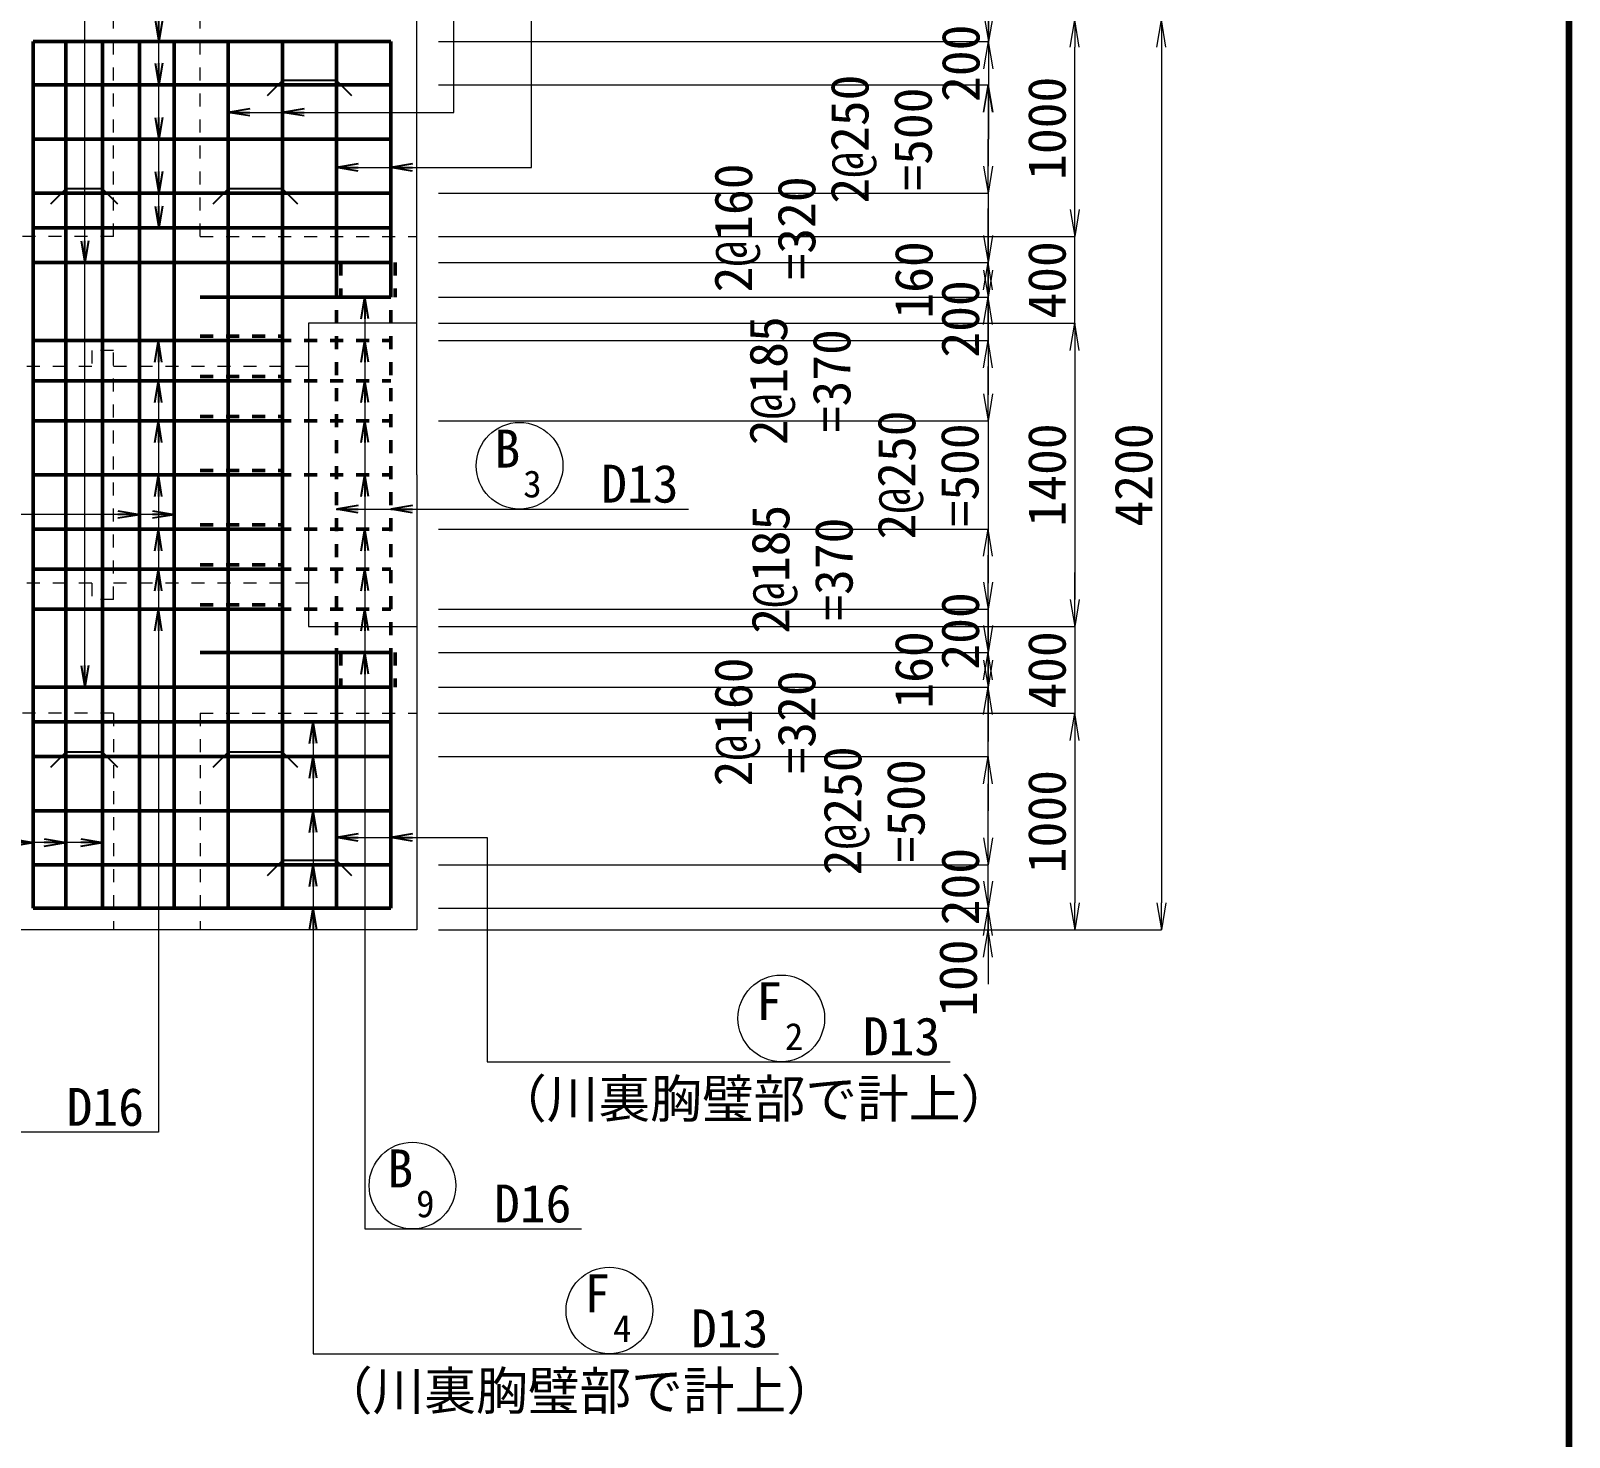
# Model space of a CAD drawing. Header units: millimetres. Extents: x 169470 to 758170, y -17820 to 11880.
# Drawn here: x 539794 to 546895, y -12653 to -6162 of the extents above; entities that cross this region are included whole.
import ezdxf
from ezdxf.enums import TextEntityAlignment as Align

# ---------------------------------------------------------------- set-up
doc = ezdxf.new("R2010")
doc.units = ezdxf.units.MM
doc.header["$LTSCALE"] = 50
doc.header["$PDSIZE"] = 300
doc.linetypes.add('SXF_跳び破線', pattern=[12, 6, -6])
doc.layers.get('Defpoints').update_dxf_attribs({"color": 151})
for name, color, linetype, lineweight in [('D-BGD', 7, 'Continuous', 13), ('D-STR', 1, 'Continuous', 50), ('D-STR-DIM', 7, 'Continuous', 13), ('D-STR-HTXT', 7, 'Continuous', 13), ('D-STR-STR3', 4, 'Continuous', 25), ('D-STR-TXT', 7, 'Continuous', 13), ('D-TTL', 2, 'Continuous', 140)]:
    doc.layers.add(name, color=color, linetype=linetype, lineweight=lineweight)
doc.styles.add('MS ゴシック', font='MS Gothic.ttf')
doc.styles.add('YOKO_GOTHIC', font='MS Gothic.ttf')
doc.dimstyles.new('DIM-50', dxfattribs={"dimscale": 50, "dimtxt": 3.5, "dimasz": 2.5, "dimexe": 0, "dimexo": 2, "dimgap": 0.8, "dimtad": 1, "dimdec": 0, "dimzin": 1, "dimdsep": 46, "dimtxsty": 'MS ゴシック', "dimblk": 'OPEN', "dimcen": 0.1, "dimclrd": 256, "dimclre": 256, "dimclrt": 256, "dimaunit": 1, "dimadec": 3, "dimazin": 0, "dimtfac": 1, "dimtdec": 0, "dimtix": 1, "dimtmove": 2, "dimatfit": 3, "dimldrblk": 'OPEN', "dimfxl": 1, "dimlwd": -1, "dimlwe": -1, "dimarcsym": 2})
doc.dimstyles.new('S50', dxfattribs={"dimscale": 50, "dimtxt": 3.5, "dimasz": 2, "dimexe": 1, "dimexo": 1, "dimgap": 1, "dimtad": 1, "dimdec": 0, "dimzin": 1, "dimdsep": 46, "dimtxsty": 'YOKO_GOTHIC', "dimblk": 'OPEN', "dimcen": 0, "dimclrd": 256, "dimclre": 256, "dimclrt": 256, "dimaunit": 1, "dimadec": 3, "dimazin": 0, "dimtfac": 1, "dimtdec": 0, "dimtix": 1, "dimtmove": 2, "dimatfit": 3, "dimldrblk": 'OPEN', "dimfxl": 1, "dimlwd": -1, "dimlwe": -1, "dimarcsym": 0})

# ---------------------------------------------------------------- blocks, each defined once
blk = doc.blocks.new('_Open')
at = {"color": 0, "linetype": 'ByBlock', "lineweight": -2}
for p, q in [((-1, 0.167), (0, 0)), ((-1, -0.167), (0, 0)), ((0, 0), (-1, 0))]:
    blk.add_line(p, q, dxfattribs=at)
blk = doc.blocks.new('*D373')
at = {"layer": 'D-STR-DIM', "ltscale": 1500, "transparency": 16777216}
for p, q in [((544214.2, -5987.2), (544214.2, -5862.2)), ((541675.1, -6112.2), (544214.2, -6112.2)), ((544214.2, -6112.2), (544214.2, -6212.2)), ((541675.1, -6212.2), (544214.2, -6212.2)), ((544214.2, -6337.2), (544214.2, -6462.2))]:
    blk.add_line(p, q, dxfattribs=at)
at = {"layer": 'Defpoints', "color": 0, "ltscale": 1500, "transparency": 16777216}
for p in [(541575.1, -6112.2), (541575.1, -6212.2), (544214.2, -6212.2)]:
    blk.add_point(p, dxfattribs=at)
at = {"layer": 'D-STR-DIM', "ltscale": 1500, "transparency": 16777216, "xscale": 125, "yscale": 125, "zscale": 125}
for p, rotation in [((544214.2, -6112.2), 270), ((544214.2, -6212.2), 90)]:
    blk.add_blockref('_Open', p, dxfattribs=dict(at, rotation=rotation))
at = {"layer": 'D-STR-DIM', "ltscale": 1500, "transparency": 16777216, "insert": (544076.7, -5861.3), "char_height": 175, "attachment_point": 5, "rotation": 90, "style": 'MS ゴシック'}
blk.add_mtext('100', dxfattribs=at)
blk = doc.blocks.new('*D374')
at = {"layer": 'D-STR-DIM', "ltscale": 1500, "transparency": 16777216}
for p, q in [((544214.2, -6087.2), (544214.2, -5962.2)), ((541675.1, -6212.2), (544214.2, -6212.2)), ((544214.2, -6212.2), (544214.2, -6412.2)), ((541675.1, -6412.2), (544214.2, -6412.2)), ((544214.2, -6537.2), (544214.2, -6662.2))]:
    blk.add_line(p, q, dxfattribs=at)
at = {"layer": 'Defpoints', "color": 0, "ltscale": 1500, "transparency": 16777216}
for p in [(541575.1, -6212.2), (541575.1, -6412.2), (544214.2, -6412.2)]:
    blk.add_point(p, dxfattribs=at)
at = {"layer": 'D-STR-DIM', "ltscale": 1500, "transparency": 16777216, "xscale": 125, "yscale": 125, "zscale": 125}
for p, rotation in [((544214.2, -6212.2), 270), ((544214.2, -6412.2), 90)]:
    blk.add_blockref('_Open', p, dxfattribs=dict(at, rotation=rotation))
at = {"layer": 'D-STR-DIM', "ltscale": 1500, "transparency": 16777216, "insert": (544086.7, -6312.2), "char_height": 175, "attachment_point": 5, "rotation": 90, "style": 'MS ゴシック'}
blk.add_mtext('200', dxfattribs=at)
blk = doc.blocks.new('*D375')
at = {"layer": 'D-STR-DIM', "ltscale": 1500, "transparency": 16777216}
for p, q in [((541675.1, -6412.2), (544212.1, -6412.2)), ((544212.1, -6537.2), (544212.1, -6787.2)), ((541675.1, -6912.2), (544212.1, -6912.2))]:
    blk.add_line(p, q, dxfattribs=at)
at = {"layer": 'Defpoints', "color": 0, "ltscale": 1500, "transparency": 16777216}
for p in [(541575.1, -6412.2), (541575.1, -6912.2), (544212.1, -6912.2)]:
    blk.add_point(p, dxfattribs=at)
at = {"layer": 'D-STR-DIM', "ltscale": 1500, "transparency": 16777216, "xscale": 125, "yscale": 125, "zscale": 125}
for p, rotation in [((544212.1, -6412.2), 90), ((544212.1, -6912.2), 270)]:
    blk.add_blockref('_Open', p, dxfattribs=dict(at, rotation=rotation))
at = {"layer": 'D-STR-DIM', "ltscale": 1500, "transparency": 16777216, "insert": (543720.3, -6662.2), "char_height": 175, "attachment_point": 5, "rotation": 90, "style": 'MS ゴシック'}
blk.add_mtext('2@250\\P=500', dxfattribs=at)
blk = doc.blocks.new('*D376')
at = {"layer": 'D-STR-DIM', "ltscale": 1500, "transparency": 16777216}
for p, q in [((544212.1, -10087.2), (544212.1, -9962.2)), ((541675.1, -10212.2), (544212.1, -10212.2)), ((544212.1, -10312.2), (544212.1, -10212.2)), ((541675.1, -10312.2), (544212.1, -10312.2)), ((544212.1, -10437.2), (544212.1, -10562.2))]:
    blk.add_line(p, q, dxfattribs=at)
at = {"layer": 'Defpoints', "color": 0, "ltscale": 1500, "transparency": 16777216}
for p in [(541575.1, -10212.2), (544212.1, -10212.2), (541575.1, -10312.2)]:
    blk.add_point(p, dxfattribs=at)
at = {"layer": 'D-STR-DIM', "ltscale": 1500, "transparency": 16777216, "xscale": 125, "yscale": 125, "zscale": 125}
for p, rotation in [((544212.1, -10212.2), 270), ((544212.1, -10312.2), 90)]:
    blk.add_blockref('_Open', p, dxfattribs=dict(at, rotation=rotation))
at = {"layer": 'D-STR-DIM', "ltscale": 1500, "transparency": 16777216, "insert": (544074.6, -10534.6), "char_height": 175, "attachment_point": 5, "rotation": 90, "style": 'MS ゴシック'}
blk.add_mtext('100', dxfattribs=at)
blk = doc.blocks.new('*D377')
at = {"layer": 'D-STR-DIM', "ltscale": 1500, "transparency": 16777216}
for p, q in [((544212.1, -9887.2), (544212.1, -9762.2)), ((541675.1, -10012.2), (544212.1, -10012.2)), ((544212.1, -10212.2), (544212.1, -10012.2)), ((541675.1, -10212.2), (544212.1, -10212.2)), ((544212.1, -10337.2), (544212.1, -10462.2))]:
    blk.add_line(p, q, dxfattribs=at)
at = {"layer": 'Defpoints', "color": 0, "ltscale": 1500, "transparency": 16777216}
for p in [(541575.1, -10012.2), (544212.1, -10012.2), (541575.1, -10212.2)]:
    blk.add_point(p, dxfattribs=at)
at = {"layer": 'D-STR-DIM', "ltscale": 1500, "transparency": 16777216, "xscale": 125, "yscale": 125, "zscale": 125}
for p, rotation in [((544212.1, -10012.2), 270), ((544212.1, -10212.2), 90)]:
    blk.add_blockref('_Open', p, dxfattribs=dict(at, rotation=rotation))
at = {"layer": 'D-STR-DIM', "ltscale": 1500, "transparency": 16777216, "insert": (544084.6, -10112.2), "char_height": 175, "attachment_point": 5, "rotation": 90, "style": 'MS ゴシック'}
blk.add_mtext('200', dxfattribs=at)
blk = doc.blocks.new('*D378')
at = {"layer": 'D-STR-DIM', "ltscale": 1500, "transparency": 16777216}
for p, q in [((541675.1, -9512.2), (544212.1, -9512.2)), ((544212.1, -9887.2), (544212.1, -9637.2)), ((541675.1, -10012.2), (544212.1, -10012.2))]:
    blk.add_line(p, q, dxfattribs=at)
at = {"layer": 'Defpoints', "color": 0, "ltscale": 1500, "transparency": 16777216}
for p in [(541575.1, -9512.2), (544212.1, -9512.2), (541575.1, -10012.2)]:
    blk.add_point(p, dxfattribs=at)
at = {"layer": 'D-STR-DIM', "ltscale": 1500, "transparency": 16777216, "xscale": 125, "yscale": 125, "zscale": 125}
for p, rotation in [((544212.1, -9512.2), 90), ((544212.1, -10012.2), 270)]:
    blk.add_blockref('_Open', p, dxfattribs=dict(at, rotation=rotation))
at = {"layer": 'D-STR-DIM', "ltscale": 1500, "transparency": 16777216, "insert": (543687.4, -9762.2), "char_height": 175, "attachment_point": 5, "rotation": 90, "style": 'MS ゴシック'}
blk.add_mtext('2@250\\P=500', dxfattribs=at)
blk = doc.blocks.new('*D379')
at = {"layer": 'D-STR-DIM', "ltscale": 1500, "transparency": 16777216}
for p, q in [((541675.1, -7592.2), (544212.1, -7592.2)), ((544212.1, -7717.2), (544212.1, -7837.2)), ((541675.1, -7962.2), (544212.1, -7962.2))]:
    blk.add_line(p, q, dxfattribs=at)
at = {"layer": 'Defpoints', "color": 0, "ltscale": 1500, "transparency": 16777216}
for p in [(541575.1, -7592.2), (541575.1, -7962.2), (544212.1, -7962.2)]:
    blk.add_point(p, dxfattribs=at)
at = {"layer": 'D-STR-DIM', "ltscale": 1500, "transparency": 16777216, "xscale": 125, "yscale": 125, "zscale": 125}
for p, rotation in [((544212.1, -7592.2), 90), ((544212.1, -7962.2), 270)]:
    blk.add_blockref('_Open', p, dxfattribs=dict(at, rotation=rotation))
at = {"layer": 'D-STR-DIM', "ltscale": 1500, "transparency": 16777216, "insert": (543345.1, -7777.2), "char_height": 175, "attachment_point": 5, "rotation": 90, "style": 'MS ゴシック'}
blk.add_mtext('2@185\\P=370', dxfattribs=at)
blk = doc.blocks.new('*D380')
at = {"layer": 'D-STR-DIM', "ltscale": 1500, "transparency": 16777216}
for p, q in [((544212.1, -7837.2), (544212.1, -7712.2)), ((541675.1, -7962.2), (544212.1, -7962.2)), ((544212.1, -7962.2), (544212.1, -8462.2)), ((541675.1, -8462.2), (544212.1, -8462.2)), ((544212.1, -8587.2), (544212.1, -8712.2))]:
    blk.add_line(p, q, dxfattribs=at)
at = {"layer": 'Defpoints', "color": 0, "ltscale": 1500, "transparency": 16777216}
for p in [(541575.1, -7962.2), (541575.1, -8462.2), (544212.1, -8462.2)]:
    blk.add_point(p, dxfattribs=at)
at = {"layer": 'D-STR-DIM', "ltscale": 1500, "transparency": 16777216, "xscale": 125, "yscale": 125, "zscale": 125}
for p, rotation in [((544212.1, -7962.2), 270), ((544212.1, -8462.2), 90)]:
    blk.add_blockref('_Open', p, dxfattribs=dict(at, rotation=rotation))
at = {"layer": 'D-STR-DIM', "ltscale": 1500, "transparency": 16777216, "insert": (543936.5, -8212.2), "char_height": 175, "attachment_point": 5, "rotation": 90, "style": 'MS ゴシック'}
blk.add_mtext('2@250\\P=500', dxfattribs=at)
blk = doc.blocks.new('*D381')
at = {"layer": 'D-STR-DIM', "ltscale": 1500, "transparency": 16777216}
for p, q in [((541675.1, -8462.2), (544212.1, -8462.2)), ((544212.1, -8587.2), (544212.1, -8707.2)), ((541675.1, -8832.2), (544212.1, -8832.2))]:
    blk.add_line(p, q, dxfattribs=at)
at = {"layer": 'Defpoints', "color": 0, "ltscale": 1500, "transparency": 16777216}
for p in [(541575.1, -8462.2), (541575.1, -8832.2), (544212.1, -8832.2)]:
    blk.add_point(p, dxfattribs=at)
at = {"layer": 'D-STR-DIM', "ltscale": 1500, "transparency": 16777216, "xscale": 125, "yscale": 125, "zscale": 125}
for p, rotation in [((544212.1, -8462.2), 90), ((544212.1, -8832.2), 270)]:
    blk.add_blockref('_Open', p, dxfattribs=dict(at, rotation=rotation))
at = {"layer": 'D-STR-DIM', "ltscale": 1500, "transparency": 16777216, "insert": (543355.2, -8647.2), "char_height": 175, "attachment_point": 5, "rotation": 90, "style": 'MS ゴシック'}
blk.add_mtext('2@185\\P=370', dxfattribs=at)
blk = doc.blocks.new('*D382')
at = {"layer": 'D-STR-DIM', "ltscale": 1500, "transparency": 16777216}
for p, q in [((541675.1, -9312.2), (544612.1, -9312.2)), ((544612.1, -9437.2), (544612.1, -10187.2)), ((541675.1, -10312.2), (544612.1, -10312.2))]:
    blk.add_line(p, q, dxfattribs=at)
at = {"layer": 'Defpoints', "color": 0, "ltscale": 1500, "transparency": 16777216}
for p in [(541575.1, -9312.2), (541575.1, -10312.2), (544612.1, -10312.2)]:
    blk.add_point(p, dxfattribs=at)
at = {"layer": 'D-STR-DIM', "ltscale": 1500, "transparency": 16777216, "xscale": 125, "yscale": 125, "zscale": 125}
for p, rotation in [((544612.1, -9312.2), 90), ((544612.1, -10312.2), 270)]:
    blk.add_blockref('_Open', p, dxfattribs=dict(at, rotation=rotation))
at = {"layer": 'D-STR-DIM', "ltscale": 1500, "transparency": 16777216, "insert": (544484.6, -9812.2), "char_height": 175, "attachment_point": 5, "rotation": 90, "style": 'MS ゴシック'}
blk.add_mtext('1000', dxfattribs=at)
blk = doc.blocks.new('*D383')
at = {"layer": 'D-STR-DIM', "ltscale": 1500, "transparency": 16777216}
for p, q in [((544612.1, -6987.2), (544612.1, -6862.2)), ((541675.1, -7112.2), (544612.1, -7112.2)), ((544612.1, -7512.2), (544612.1, -7112.2)), ((541675.1, -7512.2), (544612.1, -7512.2)), ((544612.1, -7637.2), (544612.1, -7762.2))]:
    blk.add_line(p, q, dxfattribs=at)
at = {"layer": 'Defpoints', "color": 0, "ltscale": 1500, "transparency": 16777216}
for p in [(541575.1, -7112.2), (544612.1, -7112.2), (541575.1, -7512.2)]:
    blk.add_point(p, dxfattribs=at)
at = {"layer": 'D-STR-DIM', "ltscale": 1500, "transparency": 16777216, "xscale": 125, "yscale": 125, "zscale": 125}
for p, rotation in [((544612.1, -7112.2), 270), ((544612.1, -7512.2), 90)]:
    blk.add_blockref('_Open', p, dxfattribs=dict(at, rotation=rotation))
at = {"layer": 'D-STR-DIM', "ltscale": 1500, "transparency": 16777216, "insert": (544484.6, -7312.2), "char_height": 175, "attachment_point": 5, "rotation": 90, "style": 'MS ゴシック'}
blk.add_mtext('400', dxfattribs=at)
blk = doc.blocks.new('*D384')
at = {"layer": 'D-STR-DIM', "ltscale": 1500, "transparency": 16777216}
for p, q in [((541675.1, -6112.2), (544612.1, -6112.2)), ((544612.1, -6987.2), (544612.1, -6237.2)), ((541675.1, -7112.2), (544612.1, -7112.2))]:
    blk.add_line(p, q, dxfattribs=at)
at = {"layer": 'Defpoints', "color": 0, "ltscale": 1500, "transparency": 16777216}
for p in [(541575.1, -6112.2), (544612.1, -6112.2), (541575.1, -7112.2)]:
    blk.add_point(p, dxfattribs=at)
at = {"layer": 'D-STR-DIM', "ltscale": 1500, "transparency": 16777216, "xscale": 125, "yscale": 125, "zscale": 125}
for p, rotation in [((544612.1, -6112.2), 90), ((544612.1, -7112.2), 270)]:
    blk.add_blockref('_Open', p, dxfattribs=dict(at, rotation=rotation))
at = {"layer": 'D-STR-DIM', "ltscale": 1500, "transparency": 16777216, "insert": (544484.6, -6612.2), "char_height": 175, "attachment_point": 5, "rotation": 90, "style": 'MS ゴシック'}
blk.add_mtext('1000', dxfattribs=at)
blk = doc.blocks.new('*D385')
at = {"layer": 'D-STR-DIM', "ltscale": 1500, "transparency": 16777216}
for p, q in [((541675.1, -6112.2), (545012.1, -6112.2)), ((545012.1, -6237.2), (545012.1, -10187.2)), ((541675.1, -10312.2), (545012.1, -10312.2))]:
    blk.add_line(p, q, dxfattribs=at)
at = {"layer": 'Defpoints', "color": 0, "ltscale": 1500, "transparency": 16777216}
for p in [(541575.1, -6112.2), (541575.1, -10312.2), (545012.1, -10312.2)]:
    blk.add_point(p, dxfattribs=at)
at = {"layer": 'D-STR-DIM', "ltscale": 1500, "transparency": 16777216, "xscale": 125, "yscale": 125, "zscale": 125}
for p, rotation in [((545012.1, -6112.2), 90), ((545012.1, -10312.2), 270)]:
    blk.add_blockref('_Open', p, dxfattribs=dict(at, rotation=rotation))
at = {"layer": 'D-STR-DIM', "ltscale": 1500, "transparency": 16777216, "insert": (544884.6, -8212.2), "char_height": 175, "attachment_point": 5, "rotation": 90, "style": 'MS ゴシック'}
blk.add_mtext('4200', dxfattribs=at)
blk = doc.blocks.new('*D386')
at = {"layer": 'D-STR-DIM', "ltscale": 1500, "transparency": 16777216}
for p, q in [((544212.1, -7267.2), (544212.1, -7142.2)), ((541675.1, -7392.2), (544212.1, -7392.2)), ((544212.1, -7592.2), (544212.1, -7392.2)), ((541675.1, -7592.2), (544212.1, -7592.2)), ((544212.1, -7717.2), (544212.1, -7842.2))]:
    blk.add_line(p, q, dxfattribs=at)
at = {"layer": 'Defpoints', "color": 0, "ltscale": 1500, "transparency": 16777216}
for p in [(541575.1, -7392.2), (544212.1, -7392.2), (541575.1, -7592.2)]:
    blk.add_point(p, dxfattribs=at)
at = {"layer": 'D-STR-DIM', "ltscale": 1500, "transparency": 16777216, "xscale": 125, "yscale": 125, "zscale": 125}
for p, rotation in [((544212.1, -7392.2), 270), ((544212.1, -7592.2), 90)]:
    blk.add_blockref('_Open', p, dxfattribs=dict(at, rotation=rotation))
at = {"layer": 'D-STR-DIM', "ltscale": 1500, "transparency": 16777216, "insert": (544084.6, -7492.2), "char_height": 175, "attachment_point": 5, "rotation": 90, "style": 'MS ゴシック'}
blk.add_mtext('200', dxfattribs=at)
blk = doc.blocks.new('*D387')
at = {"layer": 'D-STR-DIM', "ltscale": 1500, "transparency": 16777216}
for p, q in [((541675.1, -7512.2), (544612.1, -7512.2)), ((544612.1, -7637.2), (544612.1, -8787.2)), ((541675.1, -8912.2), (544612.1, -8912.2))]:
    blk.add_line(p, q, dxfattribs=at)
at = {"layer": 'Defpoints', "color": 0, "ltscale": 1500, "transparency": 16777216}
for p in [(541575.1, -7512.2), (541575.1, -8912.2), (544612.1, -8912.2)]:
    blk.add_point(p, dxfattribs=at)
at = {"layer": 'D-STR-DIM', "ltscale": 1500, "transparency": 16777216, "xscale": 125, "yscale": 125, "zscale": 125}
for p, rotation in [((544612.1, -7512.2), 90), ((544612.1, -8912.2), 270)]:
    blk.add_blockref('_Open', p, dxfattribs=dict(at, rotation=rotation))
at = {"layer": 'D-STR-DIM', "ltscale": 1500, "transparency": 16777216, "insert": (544484.6, -8212.2), "char_height": 175, "attachment_point": 5, "rotation": 90, "style": 'MS ゴシック'}
blk.add_mtext('1400', dxfattribs=at)
blk = doc.blocks.new('*D388')
at = {"layer": 'D-STR-DIM', "ltscale": 1500, "transparency": 16777216}
for p, q in [((544612.1, -8787.2), (544612.1, -8662.2)), ((541675.1, -8912.2), (544612.1, -8912.2)), ((544612.1, -8912.2), (544612.1, -9312.2)), ((541675.1, -9312.2), (544612.1, -9312.2)), ((544612.1, -9437.2), (544612.1, -9562.2))]:
    blk.add_line(p, q, dxfattribs=at)
at = {"layer": 'Defpoints', "color": 0, "ltscale": 1500, "transparency": 16777216}
for p in [(541575.1, -8912.2), (541575.1, -9312.2), (544612.1, -9312.2)]:
    blk.add_point(p, dxfattribs=at)
at = {"layer": 'D-STR-DIM', "ltscale": 1500, "transparency": 16777216, "xscale": 125, "yscale": 125, "zscale": 125}
for p, rotation in [((544612.1, -8912.2), 270), ((544612.1, -9312.2), 90)]:
    blk.add_blockref('_Open', p, dxfattribs=dict(at, rotation=rotation))
at = {"layer": 'D-STR-DIM', "ltscale": 1500, "transparency": 16777216, "insert": (544484.6, -9112.2), "char_height": 175, "attachment_point": 5, "rotation": 90, "style": 'MS ゴシック'}
blk.add_mtext('400', dxfattribs=at)
blk = doc.blocks.new('*D391')
at = {"layer": 'D-STR-DIM', "ltscale": 1500, "transparency": 16777216}
for p, q in [((544212.1, -6787.2), (544212.1, -6662.2)), ((541675.1, -6912.2), (544212.1, -6912.2)), ((544212.1, -6912.2), (544212.1, -7232.2)), ((541675.1, -7232.2), (544212.1, -7232.2)), ((544212.1, -7357.2), (544212.1, -7482.2))]:
    blk.add_line(p, q, dxfattribs=at)
at = {"layer": 'Defpoints', "color": 0, "ltscale": 1500, "transparency": 16777216}
for p in [(541575.1, -6912.2), (541575.1, -7232.2), (544212.1, -7232.2)]:
    blk.add_point(p, dxfattribs=at)
at = {"layer": 'D-STR-DIM', "ltscale": 1500, "transparency": 16777216, "xscale": 125, "yscale": 125, "zscale": 125}
for p, rotation in [((544212.1, -6912.2), 270), ((544212.1, -7232.2), 90)]:
    blk.add_blockref('_Open', p, dxfattribs=dict(at, rotation=rotation))
at = {"layer": 'D-STR-DIM', "ltscale": 1500, "transparency": 16777216, "insert": (543183.2, -7072.2), "char_height": 175, "attachment_point": 5, "rotation": 90, "style": 'MS ゴシック'}
blk.add_mtext('2@160\\P=320', dxfattribs=at)
blk = doc.blocks.new('*D2499')
at = {"layer": 'D-STR-DIM', "transparency": 16777216}
for p, q in [((544212.1, -7107.2), (544212.1, -6982.2)), ((541675.1, -7232.2), (544212.1, -7232.2)), ((544212.1, -7392.2), (544212.1, -7232.2)), ((541675.1, -7392.2), (544212.1, -7392.2)), ((544212.1, -7517.2), (544212.1, -7642.2))]:
    blk.add_line(p, q, dxfattribs=at)
at = {"layer": 'Defpoints', "color": 0, "transparency": 16777216}
for p in [(541575.1, -7232.2), (544212.1, -7232.2), (541575.1, -7392.2)]:
    blk.add_point(p, dxfattribs=at)
at = {"layer": 'D-STR-DIM', "transparency": 16777216, "xscale": 125, "yscale": 125, "zscale": 125}
for p, rotation in [((544212.1, -7232.2), 270), ((544212.1, -7392.2), 90)]:
    blk.add_blockref('_Open', p, dxfattribs=dict(at, rotation=rotation))
at = {"layer": 'D-STR-DIM', "transparency": 16777216, "insert": (543869.9, -7312.2), "char_height": 175, "attachment_point": 5, "rotation": 90, "style": 'MS ゴシック'}
blk.add_mtext('160', dxfattribs=at)
blk = doc.blocks.new('*D2500')
at = {"layer": 'D-STR-DIM', "ltscale": 1500, "transparency": 16777216}
for p, q in [((544212.1, -8707.2), (544212.1, -8582.2)), ((541675.1, -8832.2), (544212.1, -8832.2)), ((544212.1, -8832.2), (544212.1, -9032.2)), ((541675.1, -9032.2), (544212.1, -9032.2)), ((544212.1, -9157.2), (544212.1, -9282.2))]:
    blk.add_line(p, q, dxfattribs=at)
at = {"layer": 'Defpoints', "color": 0, "ltscale": 1500, "transparency": 16777216}
for p in [(541575.1, -8832.2), (541575.1, -9032.2), (544212.1, -9032.2)]:
    blk.add_point(p, dxfattribs=at)
at = {"layer": 'D-STR-DIM', "ltscale": 1500, "transparency": 16777216, "xscale": 125, "yscale": 125, "zscale": 125}
for p, rotation in [((544212.1, -8832.2), 270), ((544212.1, -9032.2), 90)]:
    blk.add_blockref('_Open', p, dxfattribs=dict(at, rotation=rotation))
at = {"layer": 'D-STR-DIM', "ltscale": 1500, "transparency": 16777216, "insert": (544084.6, -8932.2), "char_height": 175, "attachment_point": 5, "rotation": 90, "style": 'MS ゴシック'}
blk.add_mtext('200', dxfattribs=at)
blk = doc.blocks.new('*D2501')
at = {"layer": 'D-STR-DIM', "ltscale": 1500, "transparency": 16777216}
for p, q in [((544212.1, -9067.2), (544212.1, -8942.2)), ((541675.1, -9192.2), (544212.1, -9192.2)), ((544212.1, -9512.2), (544212.1, -9192.2)), ((541675.1, -9512.2), (544212.1, -9512.2)), ((544212.1, -9637.2), (544212.1, -9762.2))]:
    blk.add_line(p, q, dxfattribs=at)
at = {"layer": 'Defpoints', "color": 0, "ltscale": 1500, "transparency": 16777216}
for p in [(541575.1, -9192.2), (544212.1, -9192.2), (541575.1, -9512.2)]:
    blk.add_point(p, dxfattribs=at)
at = {"layer": 'D-STR-DIM', "ltscale": 1500, "transparency": 16777216, "xscale": 125, "yscale": 125, "zscale": 125}
for p, rotation in [((544212.1, -9192.2), 270), ((544212.1, -9512.2), 90)]:
    blk.add_blockref('_Open', p, dxfattribs=dict(at, rotation=rotation))
at = {"layer": 'D-STR-DIM', "ltscale": 1500, "transparency": 16777216, "insert": (543183.2, -9352.2), "char_height": 175, "attachment_point": 5, "rotation": 90, "style": 'MS ゴシック'}
blk.add_mtext('2@160\\P=320', dxfattribs=at)
blk = doc.blocks.new('*D2502')
at = {"layer": 'D-STR-DIM', "transparency": 16777216}
for p, q in [((544212.1, -8907.2), (544212.1, -8782.2)), ((541675.1, -9032.2), (544212.1, -9032.2)), ((544212.1, -9032.2), (544212.1, -9192.2)), ((541675.1, -9192.2), (544212.1, -9192.2)), ((544212.1, -9317.2), (544212.1, -9442.2))]:
    blk.add_line(p, q, dxfattribs=at)
at = {"layer": 'Defpoints', "color": 0, "transparency": 16777216}
for p in [(541575.1, -9032.2), (541575.1, -9192.2), (544212.1, -9192.2)]:
    blk.add_point(p, dxfattribs=at)
at = {"layer": 'D-STR-DIM', "transparency": 16777216, "xscale": 125, "yscale": 125, "zscale": 125}
for p, rotation in [((544212.1, -9032.2), 270), ((544212.1, -9192.2), 90)]:
    blk.add_blockref('_Open', p, dxfattribs=dict(at, rotation=rotation))
at = {"layer": 'D-STR-DIM', "transparency": 16777216, "insert": (543869.9, -9112.2), "char_height": 175, "attachment_point": 5, "rotation": 90, "style": 'MS ゴシック'}
blk.add_mtext('160', dxfattribs=at)

msp = doc.modelspace()

# ---------------------------------------------------------------- linework, layer by layer
at = {"layer": 'D-BGD', "linetype": 'SXF_跳び破線', "ltscale": 0.2}
for p, q in [((540175.15, -7112.23), (540175.15, -6112.23)), ((540575.15, -7112.23), (540575.15, -6112.23)), ((540175.15, -7112.23), (539675.15, -7112.23)), ((540575.15, -7112.23), (541575.15, -7112.23)), ((540175.15, -7637.23), (540075.15, -7637.23)), ((540075.15, -7637.23), (540075.15, -7712.23)), ((540175.15, -8787.23), (540175.15, -7637.23)), ((540075.15, -7712.23), (539675.15, -7712.23)), ((541075.15, -7712.23), (540175.15, -7712.23)), ((540075.15, -8712.23), (539675.15, -8712.23)), ((540075.15, -8712.23), (540075.15, -8787.23)), ((541075.15, -8712.23), (540175.15, -8712.23)), ((540175.15, -8787.23), (540075.15, -8787.23)), ((540175.15, -9312.23), (539675.15, -9312.23)), ((540175.15, -9312.23), (540175.15, -10312.23)), ((540575.15, -9312.23), (540575.15, -10312.23)), ((540575.15, -9312.23), (541575.15, -9312.23))]:
    msp.add_line(p, q, dxfattribs=at)
at = {"layer": 'D-BGD'}
for p, q in [((541575.15, -8212.23), (541575.15, -6112.23)), ((541575.15, -8912.23), (541575.15, -10312.23)), ((541575.15, -10312.23), (539675.15, -10312.23))]:
    msp.add_line(p, q, dxfattribs=at)
at = {"layer": 'D-BGD', "ltscale": 0.2}
for p, q in [((541575.15, -7512.23), (541075.15, -7512.23)), ((541075.15, -7512.23), (541075.15, -8212.23)), ((541575.15, -8212.23), (541575.15, -8912.23))]:
    msp.add_line(p, q, dxfattribs=at)
at = {"layer": 'D-BGD'}
msp.add_lwpolyline([(541075.15, -8212.23), (541075.15, -8912.23), (541575.15, -8912.23)], dxfattribs=at)
at = {"layer": 'D-STR'}
for p, q in [((539805.15, -6212.23), (541455.15, -6212.23)), ((539805.15, -10212.23), (539805.15, -6212.23)), ((539955.15, -10212.23), (539955.15, -6212.23)), ((540125.15, -10212.23), (540125.15, -6212.23)), ((540295.15, -10212.23), (540295.15, -6212.23)), ((540455.15, -10212.23), (540455.15, -6212.23)), ((540705.15, -10212.23), (540705.15, -6212.23)), ((540955.15, -10212.23), (540955.15, -6212.23)), ((541205.15, -7392.23), (541205.15, -6212.23)), ((541455.15, -7392.23), (541455.15, -6212.23)), ((539805.15, -6412.23), (541455.15, -6412.23)), ((539805.15, -6662.23), (541455.15, -6662.23)), ((539805.15, -6912.23), (541455.15, -6912.23)), ((539805.15, -7072.23), (541455.15, -7072.23)), ((539805.15, -7232.23), (541455.15, -7232.23)), ((540575.15, -7392.23), (541455.15, -7392.23)), ((539805.15, -7592.23), (540955.15, -7592.23)), ((539805.15, -7777.23), (540955.15, -7777.23)), ((539805.15, -7962.23), (540955.15, -7962.23)), ((539805.15, -8212.23), (540955.15, -8212.23)), ((539805.15, -8462.23), (540955.15, -8462.23)), ((539805.15, -8647.23), (540955.15, -8647.23)), ((539805.15, -8832.23), (540955.15, -8832.23)), ((540575.15, -9032.23), (541455.15, -9032.23)), ((541205.15, -9032.23), (541205.15, -10212.23)), ((541455.15, -9032.23), (541455.15, -10212.23)), ((539805.15, -9192.23), (541455.15, -9192.23)), ((539805.15, -9352.23), (541455.15, -9352.23)), ((539805.15, -9512.23), (541455.15, -9512.23)), ((539805.15, -9762.23), (541455.15, -9762.23)), ((539805.15, -10012.23), (541455.15, -10012.23)), ((539805.15, -10212.23), (541455.15, -10212.23))]:
    msp.add_line(p, q, dxfattribs=at)
at = {"layer": 'D-STR', "linetype": 'SXF_跳び破線', "ltscale": 0.2}
for p, q in [((541205.15, -9192.23), (541205.15, -7232.23)), ((541225.15, -7232.23), (541225.15, -7392.23)), ((541455.15, -9192.23), (541455.15, -7232.23)), ((541475.15, -7232.23), (541475.15, -7392.23)), ((540575.15, -7572.23), (540955.15, -7572.23)), ((540575.15, -7592.23), (541455.15, -7592.23)), ((540575.15, -7757.23), (540955.15, -7757.23)), ((540575.15, -7777.23), (541455.15, -7777.23)), ((540575.15, -7942.23), (540955.15, -7942.23)), ((540575.15, -7962.23), (541455.15, -7962.23)), ((540575.15, -8192.23), (540955.15, -8192.23)), ((540575.15, -8212.23), (541455.15, -8212.23)), ((540575.15, -8442.23), (540955.15, -8442.23)), ((540575.15, -8462.23), (541455.15, -8462.23)), ((540575.15, -8627.23), (540955.15, -8627.23)), ((540575.15, -8647.23), (541455.15, -8647.23)), ((540575.15, -8812.23), (540955.15, -8812.23)), ((540575.15, -8832.23), (541455.15, -8832.23)), ((541225.15, -9032.23), (541225.15, -9192.23)), ((541475.15, -9032.23), (541475.15, -9192.23))]:
    msp.add_line(p, q, dxfattribs=at)
at = {"layer": 'D-STR-HTXT'}
msp.add_line((541901.15, -10920.2), (544037.77, -10920.2), dxfattribs=at)
for centre in [(542049.95, -8169.89), (543257.82, -10720.2), (541555.59, -11491.97)]:
    msp.add_circle(centre, 200, dxfattribs=at)
at = {"layer": 'D-STR-HTXT', "color": 4}
msp.add_circle((542464.53, -12068.33), 200, dxfattribs=at)
at = {"layer": 'D-STR-STR3'}
for points in [[(541275.86, -6462.94), (541205.15, -6392.23), (540955.15, -6392.23), (540884.44, -6462.94)], [(540195.86, -6962.94), (540125.15, -6892.23), (539955.15, -6892.23), (539884.44, -6962.94)], [(541025.86, -6962.94), (540955.15, -6892.23), (540705.15, -6892.23), (540634.44, -6962.94)], [(540195.86, -9562.94), (540125.15, -9492.23), (539955.15, -9492.23), (539884.44, -9562.94)], [(541025.86, -9562.94), (540955.15, -9492.23), (540705.15, -9492.23), (540634.44, -9562.94)], [(541275.86, -10062.94), (541205.15, -9992.23), (540955.15, -9992.23), (540884.44, -10062.94)]]:
    msp.add_lwpolyline(points, dxfattribs=at)
at = {"layer": 'D-TTL'}
msp.add_lwpolyline([(506894.53, 10780), (506894.53, -16720), (546894.53, -16720), (546894.53, 10780)], close=True, dxfattribs=at)

# ---------------------------------------------------------------- texts
at = {"layer": 'D-STR-TXT', "style": 'YOKO_GOTHIC'}
for s, height, p in [('B', 175, (541993.67, -8178.21)), ('3', 125, (542109.34, -8316.01)), ('F', 175, (543201.55, -10728.52)), ('2', 125, (543317.21, -10866.32)), ('B', 175, (541499.32, -11500.29)), ('9', 125, (541614.98, -11638.09))]:
    msp.add_text(s, height=height, dxfattribs=at).set_placement(p, align=Align.CENTER)
for s, p in [('D13', (542426.47, -8339.89)), ('D13', (543634.34, -10890.2)), ('（川裏胸璧部で計上）', (541936.63, -11178.51)), ('D16', (539959.35, -11216.14)), ('D16', (541932.11, -11661.97)), ('D13', (542841.05, -12238.33)), ('（川裏胸璧部で計上）', (541133.01, -12526.64))]:
    msp.add_text(s, height=175, dxfattribs=at).set_placement(p)
at = {"layer": 'D-STR-TXT', "color": 4, "style": 'YOKO_GOTHIC'}
for s, height, p in [('F', 175, (542408.26, -12076.64)), ('4', 125, (542523.92, -12214.45))]:
    msp.add_text(s, height=height, dxfattribs=at).set_placement(p, align=Align.CENTER)

# ---------------------------------------------------------------- dimensions: what is measured, and where the dimension line sits
at = {"layer": 'D-STR-DIM', "ltscale": 1500}
for base, p1, p2, angle, picture, middle in [((544214.17, -6212.23), (541575.15, -6112.23), (541575.15, -6212.23), 270, '*D373', (544076.67, -5861.29)), ((544212.05, -10212.23), (541575.15, -10312.23), (541575.15, -10212.23), 90, '*D376', (544074.55, -10534.58))]:
    dim = msp.add_linear_dim(base=base, p1=p1, p2=p2, angle=angle, dimstyle='DIM-50', dxfattribs=at)
    dim.commit()
    dim.dimension.update_dxf_attribs({"geometry": picture, "text_midpoint": middle, "dimtype": 160})
for base, p1, p2, angle, picture, middle in [((544214.17, -6412.23), (541575.15, -6212.23), (541575.15, -6412.23), 270, '*D374', (544086.67, -6312.23)), ((544612.05, -6112.23), (541575.15, -7112.23), (541575.15, -6112.23), 270, '*D384', (544484.55, -6612.23)), ((545012.05, -10312.23), (541575.15, -6112.23), (541575.15, -10312.23), 270, '*D385', (544884.55, -8212.23)), ((544612.05, -7112.23), (541575.15, -7512.23), (541575.15, -7112.23), 270, '*D383', (544484.55, -7312.23)), ((544212.05, -7392.23), (541575.15, -7592.23), (541575.15, -7392.23), 90, '*D386', (544084.55, -7492.23)), ((544612.05, -8912.23), (541575.15, -7512.23), (541575.15, -8912.23), 270, '*D387', (544484.55, -8212.23)), ((544212.05, -9032.23), (541575.15, -8832.23), (541575.15, -9032.23), 270, '*D2500', (544084.55, -8932.23)), ((544612.05, -9312.23), (541575.15, -8912.23), (541575.15, -9312.23), 270, '*D388', (544484.55, -9112.23)), ((544612.05, -10312.23), (541575.15, -9312.23), (541575.15, -10312.23), 270, '*D382', (544484.55, -9812.23)), ((544212.05, -10012.23), (541575.15, -10212.23), (541575.15, -10012.23), 90, '*D377', (544084.55, -10112.23))]:
    dim = msp.add_linear_dim(base=base, p1=p1, p2=p2, angle=angle, dimstyle='DIM-50', dxfattribs=at)
    dim.commit()
    dim.dimension.update_dxf_attribs({"geometry": picture, "text_midpoint": middle})
for base, p1, p2, angle, text, picture, middle in [((544212.05, -6912.23), (541575.15, -6412.23), (541575.15, -6912.23), 270, '2@250\\P=<>', '*D375', (543720.33, -6662.23)), ((544212.05, -7232.23), (541575.15, -6912.23), (541575.15, -7232.23), 90, '2@160\\P=<>', '*D391', (543183.23, -7072.23)), ((544212.05, -7962.23), (541575.15, -7592.23), (541575.15, -7962.23), 270, '2@185\\P=<>', '*D379', (543345.12, -7777.23)), ((544212.05, -8832.23), (541575.15, -8462.23), (541575.15, -8832.23), 270, '2@185\\P=<>', '*D381', (543355.23, -8647.23)), ((544212.05, -9192.23), (541575.15, -9512.23), (541575.15, -9192.23), 270, '2@160\\P=<>', '*D2501', (543183.23, -9352.23)), ((544212.05, -9512.23), (541575.15, -10012.23), (541575.15, -9512.23), 90, '2@250\\P=<>', '*D378', (543687.44, -9762.23))]:
    dim = msp.add_linear_dim(base=base, p1=p1, p2=p2, angle=angle, text=text, dimstyle='DIM-50', dxfattribs=at)
    dim.commit()
    dim.dimension.update_dxf_attribs({"geometry": picture, "text_midpoint": middle, "dimtype": 160})
at = {"layer": 'D-STR-DIM'}
for base, p1, p2, angle, picture, middle in [((544212.05, -7232.23), (541575.15, -7392.23), (541575.15, -7232.23), 90, '*D2499', (543869.85, -7312.23)), ((544212.05, -9192.23), (541575.15, -9032.23), (541575.15, -9192.23), 270, '*D2502', (543869.85, -9112.23))]:
    dim = msp.add_linear_dim(base=base, p1=p1, p2=p2, angle=angle, dimstyle='DIM-50', dxfattribs=at)
    dim.commit()
    dim.dimension.update_dxf_attribs({"geometry": picture, "text_midpoint": middle, "dimtype": 160})
at = {"layer": 'D-STR-DIM', "ltscale": 1500}
dim = msp.add_linear_dim(base=(544212.05, -8462.23), p1=(541575.15, -7962.23), p2=(541575.15, -8462.23), angle=270, text='2@250\\P=<>', dimstyle='DIM-50', dxfattribs=at)
dim.commit()
dim.dimension.update_dxf_attribs({"geometry": '*D380', "text_midpoint": (543936.5, -8212.23)})

# ---------------------------------------------------------------- leaders
at = {"layer": 'D-STR-HTXT'}
for points in [[(540385.31, -6912.23), (540385.31, -4947.7), (537611.23, -4947.7)], [(540705.15, -6538.88), (541747.32, -6538.88), (541747.32, -5025.78)], [(541205.15, -6793.74), (542105.23, -6793.74), (542105.23, -5309.58)], [(540043.24, -9192.23), (540043.24, -5699.55), (538553.89, -5699.55)], [(540385.31, -6212.23), (540385.31, -5877.73)], [(540385.31, -6412.23), (540385.31, -6077.73)], [(540385.31, -6662.23), (540385.31, -6327.73)], [(540955.15, -6538.88), (541350.35, -6538.88)], [(540043.24, -7232.23), (540043.24, -6544.03)], [(540385.31, -7072.23), (540385.31, -6737.73)], [(541455.15, -6793.74), (541962.16, -6793.74)], [(541335.54, -7392.23), (541335.54, -11691.97), (542335.54, -11691.97)], [(540382.83, -7592.23), (540382.83, -11246.14), (539382.83, -11246.14)], [(541335.54, -7592.23), (541335.54, -7889.5)], [(540382.83, -7777.23), (540382.83, -8188.02)], [(541335.54, -7777.23), (541335.54, -8074.5)], [(540382.83, -7962.23), (540382.83, -8373.02)], [(541335.54, -7962.23), (541335.54, -8259.5)], [(540382.83, -8212.23), (540382.83, -8623.02)], [(541335.54, -8212.23), (541335.54, -8509.5)], [(540455.15, -8394.17), (538553.89, -8394.17)], [(540295.15, -8394.17), (539964.58, -8394.17)], [(541205.15, -8369.89), (542829.9, -8369.89)], [(541455.15, -8369.89), (541736.32, -8369.89)], [(540382.83, -8462.23), (540382.83, -8873.02)], [(541335.54, -8462.23), (541335.54, -8759.5)], [(540382.83, -8647.23), (540382.83, -9058.02)], [(541335.54, -8647.23), (541335.54, -8944.5)], [(540382.83, -8832.23), (540382.83, -9243.02)], [(541335.54, -8832.23), (541335.54, -9129.5)], [(541335.54, -9032.23), (541335.54, -9329.5)], [(541097.52, -9352.23), (541097.52, -10207.87)], [(541097.52, -9512.23), (541097.52, -12268.33), (543244.48, -12268.33)], [(541097.52, -9762.23), (541097.52, -10617.87)], [(541205.15, -9884.96), (541901.15, -9884.96), (541901.15, -10920.2)], [(541455.15, -9884.96), (541901.15, -9884.96)], [(540125.15, -9909.01), (538553.89, -9909.01)], [(539805.15, -9909.01), (539482.38, -9909.01)], [(539955.15, -9909.01), (539612.38, -9909.01)], [(541097.52, -10012.23), (541097.52, -10867.87)], [(541097.52, -10212.23), (541097.52, -11331.83)]]:
    msp.add_leader(points, dimstyle='S50', dxfattribs=at)

doc.saveas('drawing.dxf')
